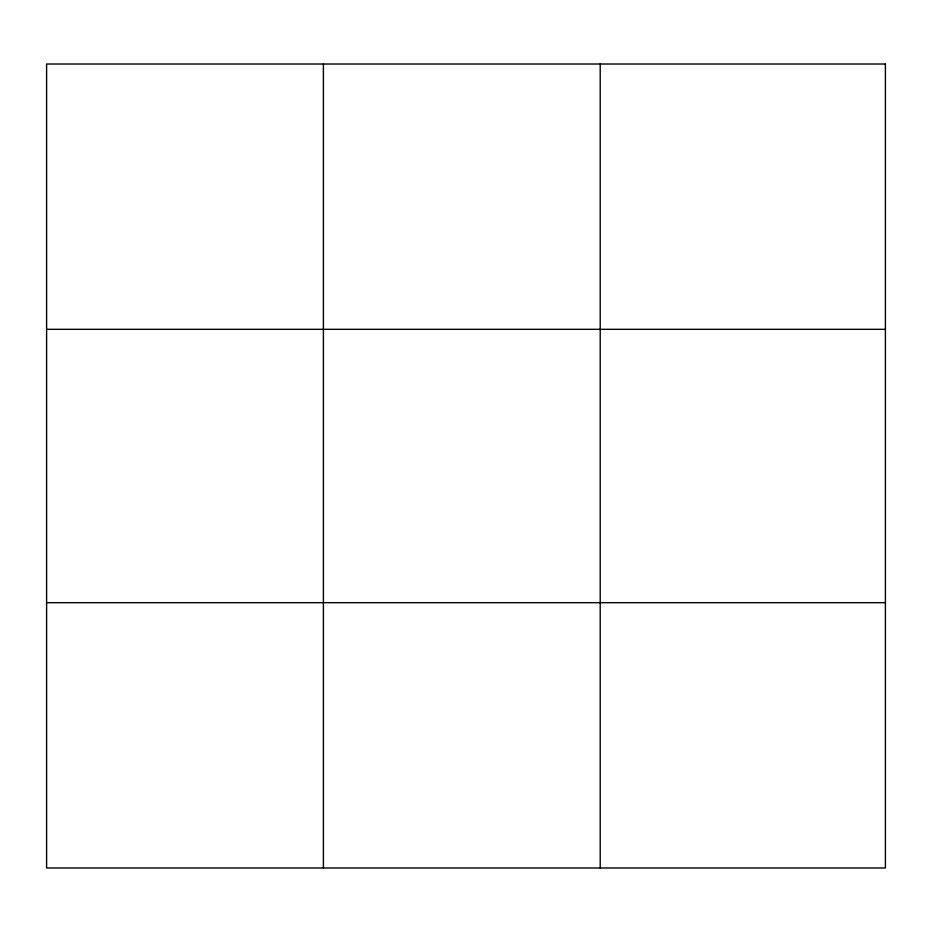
<?xml version="1.0" encoding="UTF-8"?>
<svg xmlns="http://www.w3.org/2000/svg" width="932" height="932" viewBox="0 0 932 932"><rect width="100%" height="100%" fill="white"/><g stroke="black" fill="none" stroke-linecap="round" stroke-linejoin="round"><path stroke-width="1.4" d="M323.404 64.017L323.404 867.983M600.208 64.017L600.208 867.983M46.6 329.322L885.4 329.322M46.6 602.678L885.4 602.678M885.4 64.017L885.4 867.983L46.6 867.983L46.6 64.017L885.4 64.017"/></g></svg>
